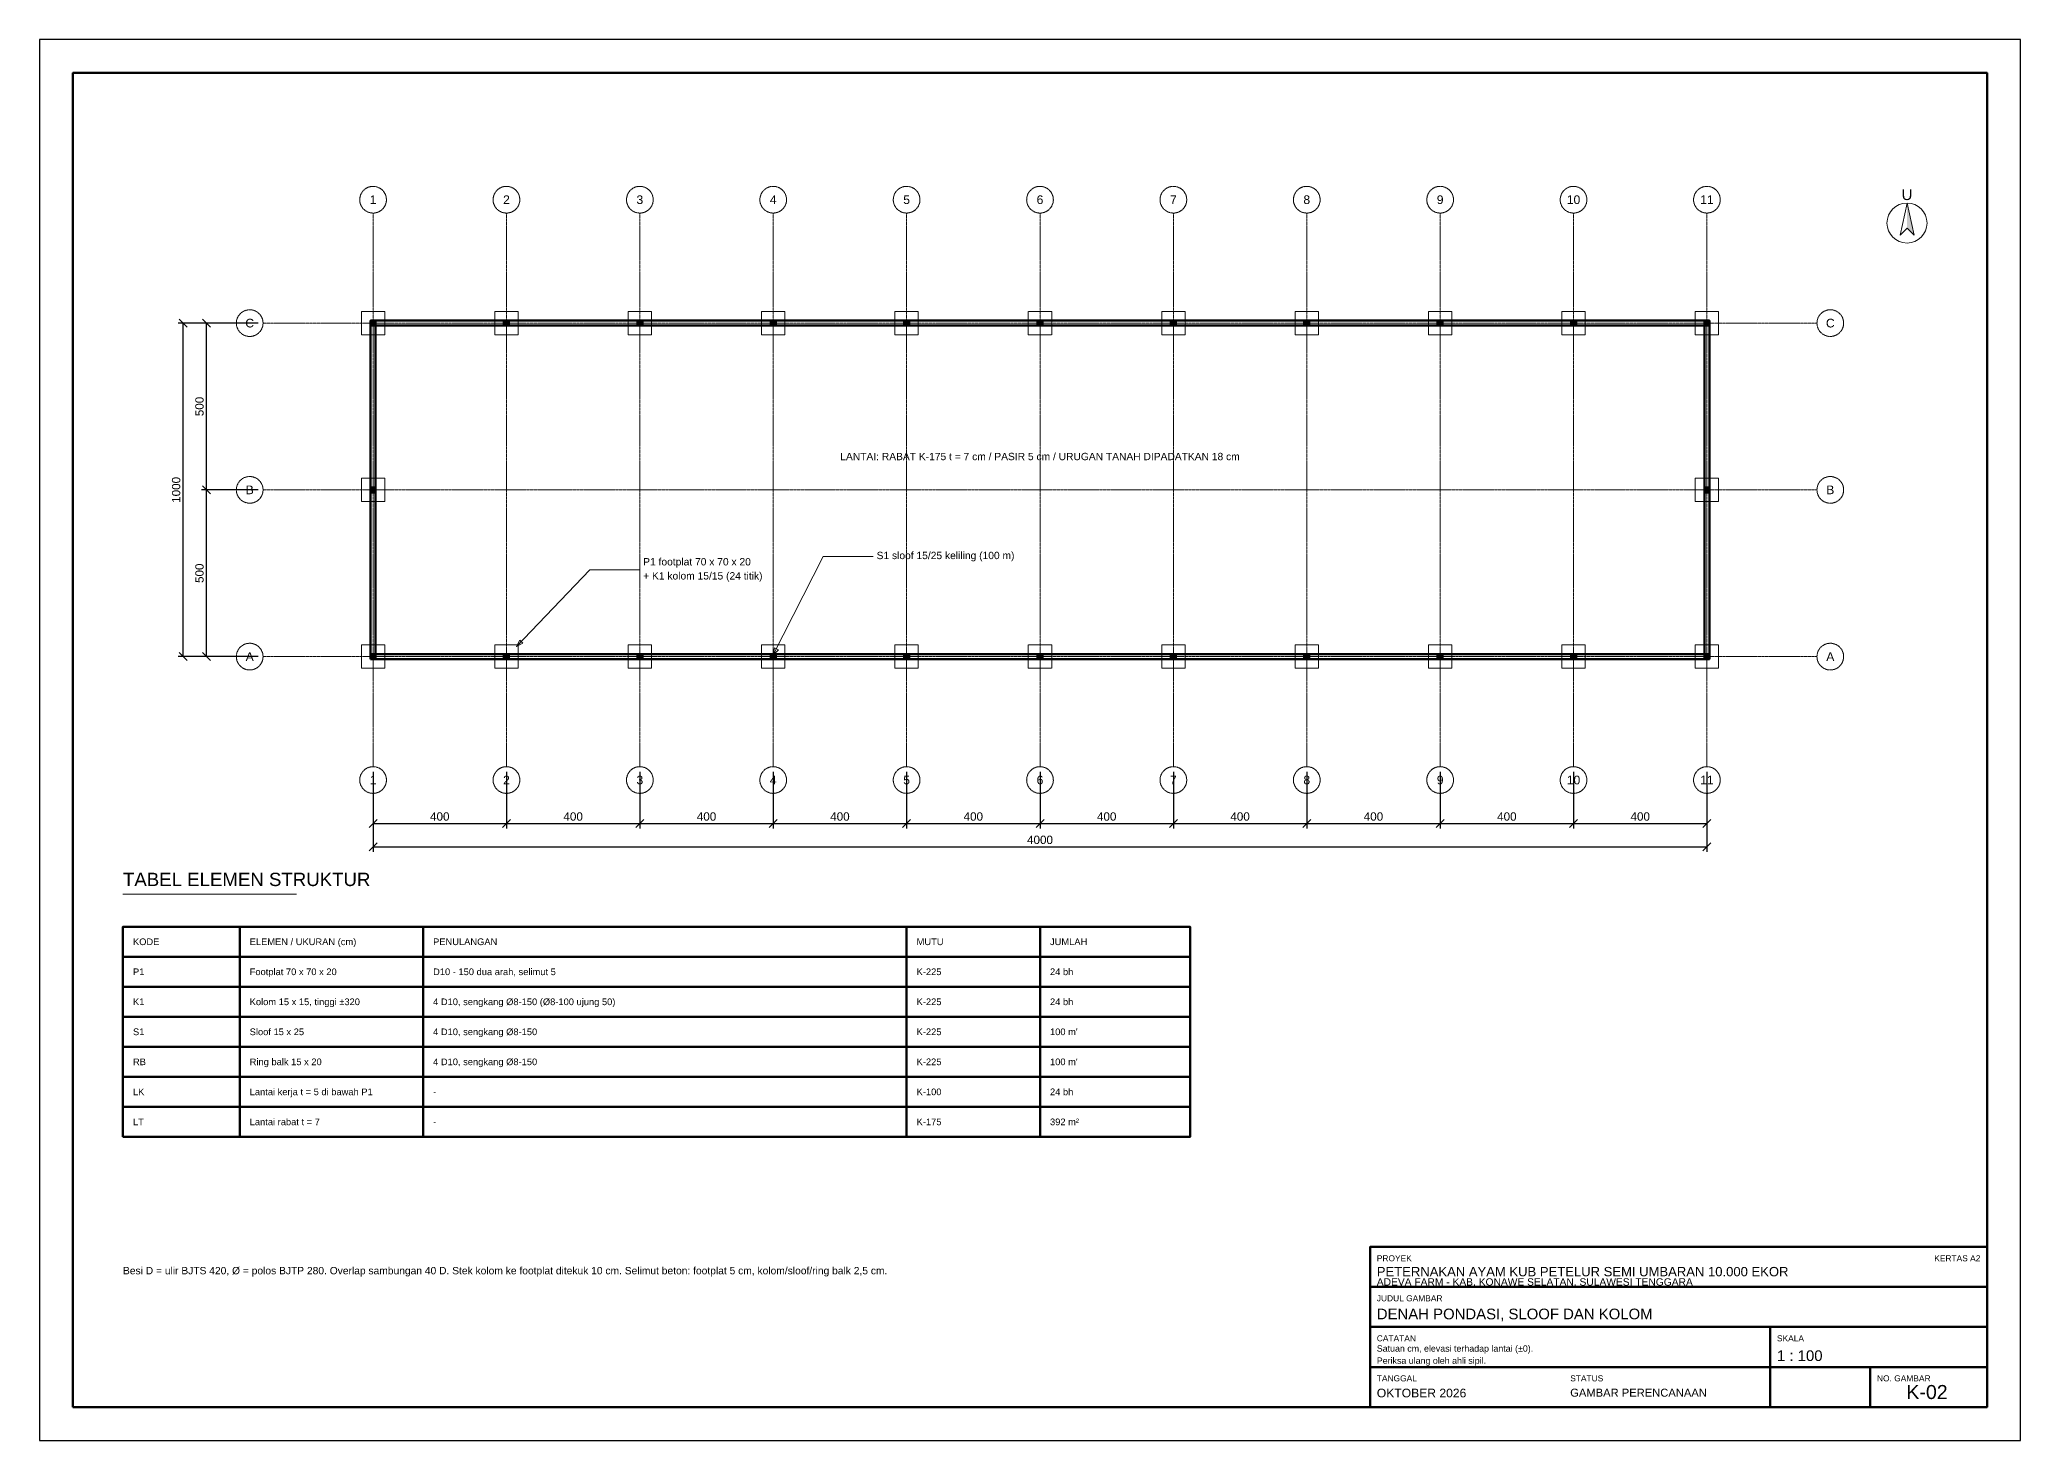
# Model space of a CAD drawing. Header units: centimetres. Extents: x 0 to 31918, y 0 to 4200.
# Drawn here: x 6440 to 12380, y 0 to 4200 of the extents above; entities that cross this region are included whole.
import ezdxf
from ezdxf.enums import TextEntityAlignment as Align

# ---------------------------------------------------------------- set-up
doc = ezdxf.new("R2010")
doc.units = ezdxf.units.CM
doc.linetypes.add('DASHDOT', pattern=[3.556, 2.54, -0.508, 0, -0.508])
doc.linetypes.add('DASHED', pattern=[1.524, 1.27, -0.254])
for name, color, linetype, lineweight in [('A-DIM', 140, 'CONTINUOUS', 13), ('A-FRAME', 7, 'CONTINUOUS', 50), ('A-GRID', 1, 'DASHDOT', 13), ('A-HATCH', 8, 'CONTINUOUS', 9), ('A-STRUKTUR', 7, 'CONTINUOUS', 50), ('A-TEKS', 7, 'CONTINUOUS', 18), ('A-TERSEMBUNYI', 8, 'DASHED', 13)]:
    doc.layers.add(name, color=color, linetype=linetype, lineweight=lineweight)
doc.styles.add('ARIAL', font='arial.ttf')
doc.dimstyles.new('D100', dxfattribs={"dimtxt": 25, "dimasz": 20, "dimexe": 15, "dimexo": 15, "dimgap": 8, "dimtad": 1, "dimdec": 0, "dimtxsty": 'ARIAL', "dimtsz": 12, "dimcen": 2.5, "dimclrd": 140, "dimclre": 140, "dimclrt": 250, "dimazin": 3, "dimtfac": 1, "dimtmove": 0, "dimatfit": 3})

msp = doc.modelspace()

# ---------------------------------------------------------------- hatches: boundary and pattern name
at = {"layer": 'A-HATCH'}
h = msp.add_hatch(color=7, dxfattribs=at)
h.dxf.hatch_style = 1
h.paths.add_polyline_path([(12040, 3710), (12040, 3635), (12061, 3614)])
h = msp.add_hatch(color=8, dxfattribs=at)
h.dxf.hatch_style = 1
h.paths.add_polyline_path([(7432.5, 3342.5), (7447.5, 3342.5), (7447.5, 3357.5), (7432.5, 3357.5)])
h = msp.add_hatch(color=8, dxfattribs=at)
h.dxf.hatch_style = 1
h.paths.add_polyline_path([(7832.5, 3342.5), (7847.5, 3342.5), (7847.5, 3357.5), (7832.5, 3357.5)])
h = msp.add_hatch(color=8, dxfattribs=at)
h.dxf.hatch_style = 1
h.paths.add_polyline_path([(8232.5, 3342.5), (8247.5, 3342.5), (8247.5, 3357.5), (8232.5, 3357.5)])
h = msp.add_hatch(color=8, dxfattribs=at)
h.dxf.hatch_style = 1
h.paths.add_polyline_path([(8632.5, 3342.5), (8647.5, 3342.5), (8647.5, 3357.5), (8632.5, 3357.5)])
h = msp.add_hatch(color=8, dxfattribs=at)
h.dxf.hatch_style = 1
h.paths.add_polyline_path([(9032.5, 3342.5), (9047.5, 3342.5), (9047.5, 3357.5), (9032.5, 3357.5)])
h = msp.add_hatch(color=8, dxfattribs=at)
h.dxf.hatch_style = 1
h.paths.add_polyline_path([(9432.5, 3342.5), (9447.5, 3342.5), (9447.5, 3357.5), (9432.5, 3357.5)])
h = msp.add_hatch(color=8, dxfattribs=at)
h.dxf.hatch_style = 1
h.paths.add_polyline_path([(9832.5, 3342.5), (9847.5, 3342.5), (9847.5, 3357.5), (9832.5, 3357.5)])
h = msp.add_hatch(color=8, dxfattribs=at)
h.dxf.hatch_style = 1
h.paths.add_polyline_path([(10232.5, 3342.5), (10247.5, 3342.5), (10247.5, 3357.5), (10232.5, 3357.5)])
h = msp.add_hatch(color=8, dxfattribs=at)
h.dxf.hatch_style = 1
h.paths.add_polyline_path([(10632.5, 3342.5), (10647.5, 3342.5), (10647.5, 3357.5), (10632.5, 3357.5)])
h = msp.add_hatch(color=8, dxfattribs=at)
h.dxf.hatch_style = 1
h.paths.add_polyline_path([(11032.5, 3342.5), (11047.5, 3342.5), (11047.5, 3357.5), (11032.5, 3357.5)])
h = msp.add_hatch(color=8, dxfattribs=at)
h.dxf.hatch_style = 1
h.paths.add_polyline_path([(11432.5, 3342.5), (11447.5, 3342.5), (11447.5, 3357.5), (11432.5, 3357.5)])
h = msp.add_hatch(color=8, dxfattribs=at)
h.dxf.hatch_style = 1
h.paths.add_polyline_path([(7432.5, 2842.5), (7447.5, 2842.5), (7447.5, 2857.5), (7432.5, 2857.5)])
h = msp.add_hatch(color=8, dxfattribs=at)
h.dxf.hatch_style = 1
h.paths.add_polyline_path([(11432.5, 2842.5), (11447.5, 2842.5), (11447.5, 2857.5), (11432.5, 2857.5)])
h = msp.add_hatch(color=8, dxfattribs=at)
h.dxf.hatch_style = 1
h.paths.add_polyline_path([(7432.5, 2342.5), (7447.5, 2342.5), (7447.5, 2357.5), (7432.5, 2357.5)])
h = msp.add_hatch(color=8, dxfattribs=at)
h.dxf.hatch_style = 1
h.paths.add_polyline_path([(7832.5, 2342.5), (7847.5, 2342.5), (7847.5, 2357.5), (7832.5, 2357.5)])
h = msp.add_hatch(color=8, dxfattribs=at)
h.dxf.hatch_style = 1
h.paths.add_polyline_path([(8232.5, 2342.5), (8247.5, 2342.5), (8247.5, 2357.5), (8232.5, 2357.5)])
h = msp.add_hatch(color=8, dxfattribs=at)
h.dxf.hatch_style = 1
h.paths.add_polyline_path([(8632.5, 2342.5), (8647.5, 2342.5), (8647.5, 2357.5), (8632.5, 2357.5)])
h = msp.add_hatch(color=8, dxfattribs=at)
h.dxf.hatch_style = 1
h.paths.add_polyline_path([(9032.5, 2342.5), (9047.5, 2342.5), (9047.5, 2357.5), (9032.5, 2357.5)])
h = msp.add_hatch(color=8, dxfattribs=at)
h.dxf.hatch_style = 1
h.paths.add_polyline_path([(9432.5, 2342.5), (9447.5, 2342.5), (9447.5, 2357.5), (9432.5, 2357.5)])
h = msp.add_hatch(color=8, dxfattribs=at)
h.dxf.hatch_style = 1
h.paths.add_polyline_path([(9832.5, 2342.5), (9847.5, 2342.5), (9847.5, 2357.5), (9832.5, 2357.5)])
h = msp.add_hatch(color=8, dxfattribs=at)
h.dxf.hatch_style = 1
h.paths.add_polyline_path([(10232.5, 2342.5), (10247.5, 2342.5), (10247.5, 2357.5), (10232.5, 2357.5)])
h = msp.add_hatch(color=8, dxfattribs=at)
h.dxf.hatch_style = 1
h.paths.add_polyline_path([(10632.5, 2342.5), (10647.5, 2342.5), (10647.5, 2357.5), (10632.5, 2357.5)])
h = msp.add_hatch(color=8, dxfattribs=at)
h.dxf.hatch_style = 1
h.paths.add_polyline_path([(11032.5, 2342.5), (11047.5, 2342.5), (11047.5, 2357.5), (11032.5, 2357.5)])
h = msp.add_hatch(color=8, dxfattribs=at)
h.dxf.hatch_style = 1
h.paths.add_polyline_path([(11432.5, 2342.5), (11447.5, 2342.5), (11447.5, 2357.5), (11432.5, 2357.5)])

# ---------------------------------------------------------------- linework, layer by layer
at = {"layer": 'A-DIM'}
for points in [[(8640, 2355), (8790, 2650), (8940, 2650)], [(7870, 2380), (8090, 2610), (8240, 2610)]]:
    msp.add_lwpolyline(points, dxfattribs=at)
for points in [[(7870, 2380), (7889.23, 2390.69), (7879.83, 2399.68)], [(8640, 2355), (8655.32, 2370.79), (8643.73, 2376.68)]]:
    msp.add_lwpolyline(points, close=True, dxfattribs=at)
at = {"layer": 'A-FRAME'}
for p, q in [((7040, 910), (7040, 1540)), ((7590, 910), (7590, 1540)), ((9040, 910), (9040, 1540)), ((9440, 910), (9440, 1540)), ((6690, 1450), (9890, 1450)), ((6690, 1360), (9890, 1360)), ((6690, 1270), (9890, 1270)), ((6690, 1180), (9890, 1180)), ((6690, 1090), (9890, 1090)), ((6690, 1000), (9890, 1000)), ((6690, 910), (9890, 910)), ((10430, 460), (12280, 460)), ((10430, 340), (12280, 340)), ((11630, 100), (11630, 340)), ((10430, 220), (12280, 220)), ((11930, 100), (11930, 220))]:
    msp.add_line(p, q, dxfattribs=at)
at = {"layer": 'A-FRAME', "lineweight": 25}
msp.add_lwpolyline([(6440, 0), (12380, 0), (12380, 4200), (6440, 4200)], close=True, dxfattribs=at)
at = {"layer": 'A-FRAME'}
for points in [[(6540, 100), (12280, 100), (12280, 4100), (6540, 4100)], [(6690, 910), (9890, 910), (9890, 1540), (6690, 1540)], [(10430, 100), (12280, 100), (12280, 580), (10430, 580)]]:
    msp.add_lwpolyline(points, close=True, dxfattribs=at)
at = {"layer": 'A-GRID'}
for p, q in [((7440, 2020), (7440, 3680)), ((7840, 2020), (7840, 3680)), ((8240, 2020), (8240, 3680)), ((8640, 2020), (8640, 3680)), ((9040, 2020), (9040, 3680)), ((9440, 2020), (9440, 3680)), ((9840, 2020), (9840, 3680)), ((10240, 2020), (10240, 3680)), ((10640, 2020), (10640, 3680)), ((11040, 2020), (11040, 3680)), ((11440, 2020), (11440, 3680)), ((7110, 3350), (11770, 3350)), ((7110, 2850), (11770, 2850)), ((7110, 2350), (11770, 2350))]:
    msp.add_line(p, q, dxfattribs=at)
for centre in [(7440, 3720), (7840, 3720), (8240, 3720), (8640, 3720), (9040, 3720), (9440, 3720), (9840, 3720), (10240, 3720), (10640, 3720), (11040, 3720), (11440, 3720), (7070, 3350), (11810, 3350), (7070, 2850), (11810, 2850), (7070, 2350), (11810, 2350), (7440, 1980), (7840, 1980), (8240, 1980), (8640, 1980), (9040, 1980), (9440, 1980), (9840, 1980), (10240, 1980), (10640, 1980), (11040, 1980), (11440, 1980)]:
    msp.add_circle(centre, 40, dxfattribs=at)
at = {"layer": 'A-STRUKTUR'}
for points in [[(7432.5, 2342.5), (11447.5, 2342.5), (11447.5, 3357.5), (7432.5, 3357.5)], [(7432.5, 3342.5), (7447.5, 3342.5), (7447.5, 3357.5), (7432.5, 3357.5)], [(7447.5, 2357.5), (11432.5, 2357.5), (11432.5, 3342.5), (7447.5, 3342.5)], [(7832.5, 3342.5), (7847.5, 3342.5), (7847.5, 3357.5), (7832.5, 3357.5)], [(8232.5, 3342.5), (8247.5, 3342.5), (8247.5, 3357.5), (8232.5, 3357.5)], [(8632.5, 3342.5), (8647.5, 3342.5), (8647.5, 3357.5), (8632.5, 3357.5)], [(9032.5, 3342.5), (9047.5, 3342.5), (9047.5, 3357.5), (9032.5, 3357.5)], [(9432.5, 3342.5), (9447.5, 3342.5), (9447.5, 3357.5), (9432.5, 3357.5)], [(9832.5, 3342.5), (9847.5, 3342.5), (9847.5, 3357.5), (9832.5, 3357.5)], [(10232.5, 3342.5), (10247.5, 3342.5), (10247.5, 3357.5), (10232.5, 3357.5)], [(10632.5, 3342.5), (10647.5, 3342.5), (10647.5, 3357.5), (10632.5, 3357.5)], [(11032.5, 3342.5), (11047.5, 3342.5), (11047.5, 3357.5), (11032.5, 3357.5)], [(11432.5, 3342.5), (11447.5, 3342.5), (11447.5, 3357.5), (11432.5, 3357.5)], [(7432.5, 2842.5), (7447.5, 2842.5), (7447.5, 2857.5), (7432.5, 2857.5)], [(11432.5, 2842.5), (11447.5, 2842.5), (11447.5, 2857.5), (11432.5, 2857.5)], [(7432.5, 2342.5), (7447.5, 2342.5), (7447.5, 2357.5), (7432.5, 2357.5)], [(7832.5, 2342.5), (7847.5, 2342.5), (7847.5, 2357.5), (7832.5, 2357.5)], [(8232.5, 2342.5), (8247.5, 2342.5), (8247.5, 2357.5), (8232.5, 2357.5)], [(8632.5, 2342.5), (8647.5, 2342.5), (8647.5, 2357.5), (8632.5, 2357.5)], [(9032.5, 2342.5), (9047.5, 2342.5), (9047.5, 2357.5), (9032.5, 2357.5)], [(9432.5, 2342.5), (9447.5, 2342.5), (9447.5, 2357.5), (9432.5, 2357.5)], [(9832.5, 2342.5), (9847.5, 2342.5), (9847.5, 2357.5), (9832.5, 2357.5)], [(10232.5, 2342.5), (10247.5, 2342.5), (10247.5, 2357.5), (10232.5, 2357.5)], [(10632.5, 2342.5), (10647.5, 2342.5), (10647.5, 2357.5), (10632.5, 2357.5)], [(11032.5, 2342.5), (11047.5, 2342.5), (11047.5, 2357.5), (11032.5, 2357.5)], [(11432.5, 2342.5), (11447.5, 2342.5), (11447.5, 2357.5), (11432.5, 2357.5)]]:
    msp.add_lwpolyline(points, close=True, dxfattribs=at)
at = {"layer": 'A-TEKS'}
msp.add_line((6690, 1638), (7210.8, 1638), dxfattribs=at)
msp.add_lwpolyline([(12040, 3710), (12019, 3614), (12040, 3635), (12061, 3614)], close=True, dxfattribs=at)
msp.add_circle((12040, 3650), 60, dxfattribs=at)
at = {"layer": 'A-TERSEMBUNYI'}
for points in [[(7405, 3315), (7475, 3315), (7475, 3385), (7405, 3385)], [(7805, 3315), (7875, 3315), (7875, 3385), (7805, 3385)], [(8205, 3315), (8275, 3315), (8275, 3385), (8205, 3385)], [(8605, 3315), (8675, 3315), (8675, 3385), (8605, 3385)], [(9005, 3315), (9075, 3315), (9075, 3385), (9005, 3385)], [(9405, 3315), (9475, 3315), (9475, 3385), (9405, 3385)], [(9805, 3315), (9875, 3315), (9875, 3385), (9805, 3385)], [(10205, 3315), (10275, 3315), (10275, 3385), (10205, 3385)], [(10605, 3315), (10675, 3315), (10675, 3385), (10605, 3385)], [(11005, 3315), (11075, 3315), (11075, 3385), (11005, 3385)], [(11405, 3315), (11475, 3315), (11475, 3385), (11405, 3385)], [(7405, 2815), (7475, 2815), (7475, 2885), (7405, 2885)], [(11405, 2815), (11475, 2815), (11475, 2885), (11405, 2885)], [(7405, 2315), (7475, 2315), (7475, 2385), (7405, 2385)], [(7805, 2315), (7875, 2315), (7875, 2385), (7805, 2385)], [(8205, 2315), (8275, 2315), (8275, 2385), (8205, 2385)], [(8605, 2315), (8675, 2315), (8675, 2385), (8605, 2385)], [(9005, 2315), (9075, 2315), (9075, 2385), (9005, 2385)], [(9405, 2315), (9475, 2315), (9475, 2385), (9405, 2385)], [(9805, 2315), (9875, 2315), (9875, 2385), (9805, 2385)], [(10205, 2315), (10275, 2315), (10275, 2385), (10205, 2385)], [(10605, 2315), (10675, 2315), (10675, 2385), (10605, 2385)], [(11005, 2315), (11075, 2315), (11075, 2385), (11005, 2385)], [(11405, 2315), (11475, 2315), (11475, 2385), (11405, 2385)]]:
    msp.add_lwpolyline(points, close=True, dxfattribs=at)

# ---------------------------------------------------------------- texts
at = {"layer": 'A-TEKS', "style": 'ARIAL'}
for s, height, p in [('U', 32, (12040, 3735)), ('1', 26, (7440, 3720)), ('2', 26, (7840, 3720)), ('3', 26, (8240, 3720)), ('4', 26, (8640, 3720)), ('5', 26, (9040, 3720)), ('6', 26, (9440, 3720)), ('7', 26, (9840, 3720)), ('8', 26, (10240, 3720)), ('9', 26, (10640, 3720)), ('10', 26, (11040, 3720)), ('11', 26, (11440, 3720)), ('C', 26, (7070, 3350)), ('C', 26, (11810, 3350)), ('LANTAI: RABAT K-175 t = 7 cm / PASIR 5 cm / URUGAN TANAH DIPADATKAN 18 cm', 22, (9440, 2950)), ('B', 26, (7070, 2850)), ('B', 26, (11810, 2850)), ('A', 26, (7070, 2350)), ('A', 26, (11810, 2350)), ('1', 26, (7440, 1980)), ('2', 26, (7840, 1980)), ('3', 26, (8240, 1980)), ('4', 26, (8640, 1980)), ('5', 26, (9040, 1980)), ('6', 26, (9440, 1980)), ('7', 26, (9840, 1980)), ('8', 26, (10240, 1980)), ('9', 26, (10640, 1980)), ('10', 26, (11040, 1980)), ('11', 26, (11440, 1980)), ('K-02', 42, (12100, 145))]:
    msp.add_text(s, height=height, dxfattribs=at).set_placement(p, align=Align.MIDDLE_CENTER)
msp.add_text('TABEL ELEMEN STRUKTUR', height=40, dxfattribs=at).set_placement((6690, 1650), align=Align.BOTTOM_LEFT)
for s, p in [('KODE', (6720, 1495)), ('ELEMEN / UKURAN (cm)', (7070, 1495)), ('PENULANGAN', (7620, 1495)), ('MUTU', (9070, 1495)), ('JUMLAH', (9470, 1495)), ('P1', (6720, 1405)), ('Footplat 70 x 70 x 20', (7070, 1405)), ('D10 - 150 dua arah, selimut 5', (7620, 1405)), ('K-225', (9070, 1405)), ('24 bh', (9470, 1405)), ('K1', (6720, 1315)), ('Kolom 15 x 15, tinggi ±320', (7070, 1315)), ('4 D10, sengkang Ø8-150 (Ø8-100 ujung 50)', (7620, 1315)), ('K-225', (9070, 1315)), ('24 bh', (9470, 1315)), ('S1', (6720, 1225)), ('Sloof 15 x 25', (7070, 1225)), ('4 D10, sengkang Ø8-150', (7620, 1225)), ('K-225', (9070, 1225)), ("100 m'", (9470, 1225)), ('RB', (6720, 1135)), ('Ring balk 15 x 20', (7070, 1135)), ('4 D10, sengkang Ø8-150', (7620, 1135)), ('K-225', (9070, 1135)), ("100 m'", (9470, 1135)), ('LK', (6720, 1045)), ('Lantai kerja t = 5 di bawah P1', (7070, 1045)), ('-', (7620, 1045)), ('K-100', (9070, 1045)), ('24 bh', (9470, 1045)), ('LT', (6720, 955)), ('Lantai rabat t = 7', (7070, 955)), ('-', (7620, 955)), ('K-175', (9070, 955)), ('392 m²', (9470, 955))]:
    msp.add_text(s, height=20, dxfattribs=at).set_placement(p, align=Align.MIDDLE_LEFT)
for s, height, p in [('PROYEK', 18, (10450, 555)), ('ADEVA FARM - KAB. KONAWE SELATAN, SULAWESI TENGGARA', 22, (10450, 486)), ('PETERNAKAN AYAM KUB PETELUR SEMI UMBARAN 10.000 EKOR', 28, (10450, 520)), ('JUDUL GAMBAR', 18, (10450, 435)), ('DENAH PONDASI, SLOOF DAN KOLOM', 32, (10450, 395)), ('CATATAN', 18, (10450, 315)), ('SKALA', 18, (11650, 315)), ('1 : 100', 32, (11650, 270)), ('TANGGAL', 18, (10450, 195)), ('STATUS', 18, (11030, 195)), ('NO. GAMBAR', 18, (11950, 195)), ('OKTOBER 2026', 26, (10450, 155)), ('GAMBAR PERENCANAAN', 24, (11030, 155))]:
    msp.add_text(s, height=height, dxfattribs=at).set_placement(p, align=Align.TOP_LEFT)
msp.add_text('KERTAS A2', height=18, dxfattribs=at).set_placement((12260, 555), align=Align.TOP_RIGHT)
at = {"layer": 'A-TEKS', "line_spacing_factor": 1.15, "style": 'ARIAL'}
for s, insert, char_height, attachment_point in [('P1 footplat 70 x 70 x 20\\P+ K1 kolom 15/15 (24 titik)', (8250, 2610), 22, 4), ('S1 sloof 15/25 keliling (100 m)', (8950, 2650), 22, 4), ('Satuan cm, elevasi terhadap lantai (±0).\\PPeriksa ulang oleh ahli sipil.', (10450, 285), 19, 1)]:
    msp.add_mtext(s, dxfattribs=dict(at, insert=insert, char_height=char_height, attachment_point=attachment_point))
at = {"layer": 'A-TEKS', "insert": (6690, 520), "char_height": 22, "width": 3300, "attachment_point": 1, "line_spacing_factor": 1.15, "style": 'ARIAL'}
msp.add_mtext('Besi D = ulir BJTS 420, Ø = polos BJTP 280. Overlap sambungan 40 D. Stek kolom ke footplat ditekuk 10 cm. Selimut beton: footplat 5 cm, kolom/sloof/ring balk 2,5 cm.', dxfattribs=at)

# ---------------------------------------------------------------- dimensions: what is measured, and where the dimension line sits
at = {"layer": 'A-DIM'}
for base, p1, p2 in [((6870, 2350), (7110, 2350), (7110, 3350)), ((6940, 2850), (7110, 2850), (7110, 3350)), ((6940, 2350), (7110, 2350), (7110, 2850))]:
    msp.add_linear_dim(base=base, p1=p1, p2=p2, angle=90, dimstyle='D100', dxfattribs=at).render()
for base, p1, p2 in [((7440, 1850), (7440, 2020), (7840, 2020)), ((7440, 1780), (7440, 2020), (11440, 2020)), ((7840, 1850), (7840, 2020), (8240, 2020)), ((8240, 1850), (8240, 2020), (8640, 2020)), ((8640, 1850), (8640, 2020), (9040, 2020)), ((9040, 1850), (9040, 2020), (9440, 2020)), ((9440, 1850), (9440, 2020), (9840, 2020)), ((9840, 1850), (9840, 2020), (10240, 2020)), ((10240, 1850), (10240, 2020), (10640, 2020)), ((10640, 1850), (10640, 2020), (11040, 2020)), ((11040, 1850), (11040, 2020), (11440, 2020))]:
    msp.add_linear_dim(base=base, p1=p1, p2=p2, dimstyle='D100', dxfattribs=at).render()

doc.saveas('drawing.dxf')
